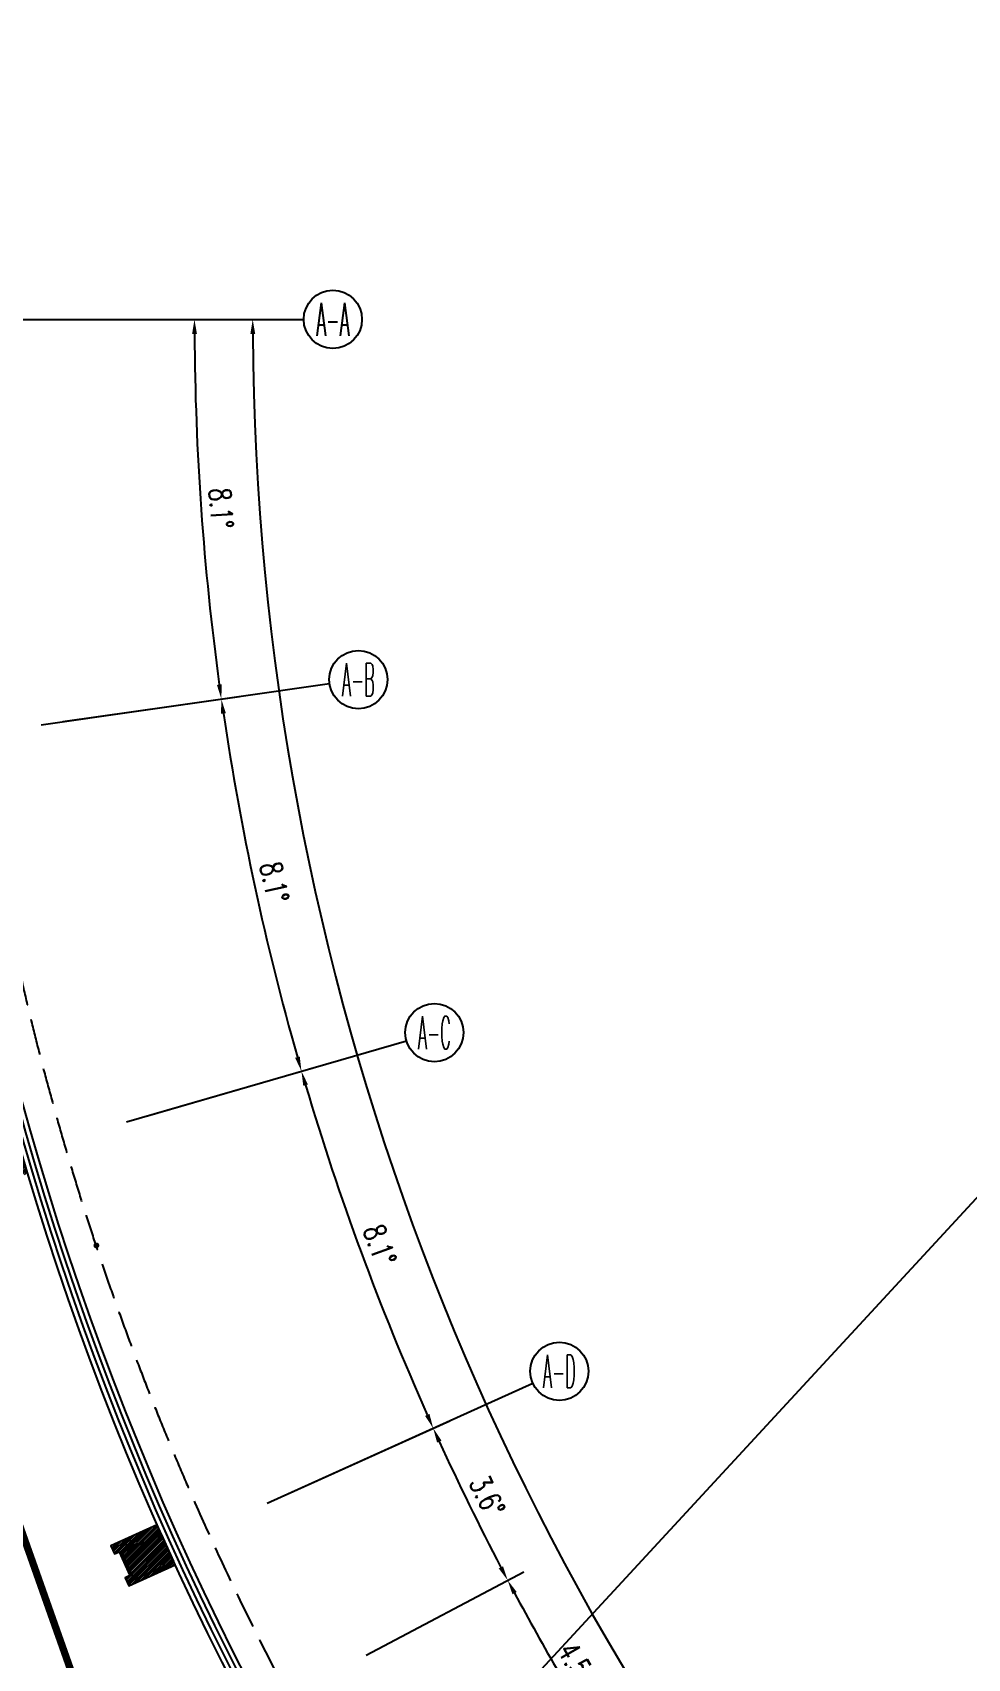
# Model space of a CAD drawing. Extents: x 13680 to 1640314, y -473492 to 65390.
# Drawn here: x 1362285 to 1375122, y -404783 to -382457 of the extents above; entities that cross this region are included whole.
import ezdxf
from ezdxf.enums import TextEntityAlignment as Align

# ---------------------------------------------------------------- set-up
doc = ezdxf.new("R2010")
doc.units = 0
doc.header["$LTSCALE"] = 1000
doc.header["$MEASUREMENT"] = 0
doc.linetypes.add('DASH', pattern=[0.35, 0.25, -0.1])
for name, color, linetype in [('0-桥架', 120, 'Continuous'), ('AXIS', 1, 'Continuous'), ('AXIS_TEXT', 7, 'Continuous'), ('COLUMN', 255, 'Continuous'), ('DIM_LEAD', 4, 'Continuous'), ('HATCH', 8, 'Continuous'), ('LINE', 123, 'Continuous'), ('PUB_HATCH', 8, 'Continuous'), ('VPIPE-雨水', 4, 'DASH'), ('WALL', 255, 'Continuous'), ('WINDOW', 2, 'Continuous'), ('WIRE-照明', 120, 'Continuous')]:
    doc.layers.add(name, color=color, linetype=linetype)
doc.styles.add('_HZTXT', font='txt.shx', dxfattribs={"width": 0.8, "bigfont": 'HZTXT.shx'})
doc.styles.add('_TCH_AXIS', font='COMPLEX', dxfattribs={"bigfont": 'GBCBIG'})
doc.styles.add('_TCH_DIM_T3', font='SIMPLEX', dxfattribs={"width": 0.705882, "bigfont": 'GBCBIG'})
doc.dimstyles.new('_TCH_ARROW&&100', dxfattribs={"dimtxt": 297.5, "dimasz": 200, "dimexe": 250, "dimexo": 300, "dimgap": 126.25, "dimtad": 1, "dimdec": 0, "dimzin": 0, "dimdsep": 46, "dimtxsty": '_TCH_DIM_T3', "dimcen": 0.09, "dimclrt": 7, "dimazin": 2, "dimtfac": 1, "dimtdec": 0, "dimtix": 1, "dimtmove": 2, "dimatfit": 3, "dimfxl": 1, "dimtolj": 1, "dimtzin": 0, "dimarcsym": 0})

# ---------------------------------------------------------------- blocks, each defined once
blk = doc.blocks.new('yg')
at = {"layer": 'VPIPE-雨水', "linetype": 'Continuous'}
blk.add_circle((403523, 282402), 50, dxfattribs=at)
blk = doc.blocks.new('*D424')
at = {"layer": 'AXIS', "color": 0, "lineweight": -2, "transparency": 16777216}
for p, q in [((1356877, -403645), (1353627, -403645)), ((1404792, -459746), (1404283, -462956))]:
    blk.add_line(p, q, dxfattribs=at)
blk.add_arc((1413677, -403645), 59800, 180.19165, 260.80826, dxfattribs=at)
at = {"layer": 'AXIS', "color": 0, "transparency": 16777216}
for points in [[(1353844, -403845), (1353911, -403845), (1353877, -403645)], [(1404130, -462645), (1404120, -462710), (1404322, -462709)]]:
    blk.add_solid(points, dxfattribs=at)
at = {"layer": 'Defpoints', "color": 0, "transparency": 16777216}
for p in [(1357177, -403645), (1413677, -403645), (1360395, -430794), (1404839, -459450)]:
    blk.add_point(p, dxfattribs=at)
at = {"layer": 'AXIS', "color": 7, "transparency": 16777216, "insert": (1368414, -442304), "char_height": 297.5, "attachment_point": 5, "rotation": 310.5, "style": '_TCH_DIM_T3'}
blk.add_mtext('\\A1;81°', dxfattribs=at)
blk = doc.blocks.new('*D425')
at = {"layer": 'AXIS', "color": 0, "lineweight": -2, "transparency": 16777216}
for p, q in [((1374477, -403645), (1376927, -403645)), ((1374868, -409169), (1377294, -408823))]:
    blk.add_line(p, q, dxfattribs=at)
blk.add_arc((1413677, -403645), 37000, 180.3097, 187.7902, dxfattribs=at)
at = {"layer": 'AXIS', "color": 0, "transparency": 16777216}
for points in [[(1376645, -403845), (1376711, -403845), (1376677, -403645)], [(1377052, -408656), (1376986, -408665), (1377046, -408859)]]:
    blk.add_solid(points, dxfattribs=at)
at = {"layer": 'Defpoints', "color": 0, "transparency": 16777216}
for p in [(1374177, -403645), (1413677, -403645), (1376718, -405388), (1374571, -409211)]:
    blk.add_point(p, dxfattribs=at)
at = {"layer": 'AXIS', "color": 7, "transparency": 16777216, "insert": (1377044, -406239), "char_height": 297.5, "attachment_point": 5, "rotation": 274.05, "style": '_TCH_DIM_T3'}
blk.add_mtext('\\A1;8.1°', dxfattribs=at)
blk = doc.blocks.new('*D426')
at = {"layer": 'AXIS', "color": 0, "lineweight": -2, "transparency": 16777216}
for p, q in [((1374868, -409169), (1377294, -408823)), ((1376034, -414582), (1378387, -413898))]:
    blk.add_line(p, q, dxfattribs=at)
blk.add_arc((1413677, -403645), 37000, 188.4096, 195.8903, dxfattribs=at)
at = {"layer": 'AXIS', "color": 0, "transparency": 16777216}
for points in [[(1377042, -409061), (1377108, -409052), (1377046, -408859)], [(1378123, -413767), (1378059, -413785), (1378146, -413968)]]:
    blk.add_solid(points, dxfattribs=at)
at = {"layer": 'Defpoints', "color": 0, "transparency": 16777216}
for p in [(1413677, -403645), (1374571, -409211), (1377333, -410578), (1375746, -414665)]:
    blk.add_point(p, dxfattribs=at)
at = {"layer": 'AXIS', "color": 7, "transparency": 16777216, "insert": (1377775, -411375), "char_height": 297.5, "attachment_point": 5, "rotation": 282.15, "style": '_TCH_DIM_T3'}
blk.add_mtext('\\A1;8.1°', dxfattribs=at)
blk = doc.blocks.new('*D427')
at = {"layer": 'AXIS', "color": 0, "lineweight": -2, "transparency": 16777216}
for p, q in [((1376034, -414582), (1378387, -413898)), ((1377950, -419777), (1380183, -418768))]:
    blk.add_line(p, q, dxfattribs=at)
blk.add_arc((1413677, -403645), 37000, 196.5097, 203.9903, dxfattribs=at)
at = {"layer": 'AXIS', "color": 0, "transparency": 16777216}
for points in [[(1378171, -414169), (1378235, -414151), (1378146, -413968)], [(1379904, -418675), (1379843, -418702), (1379955, -418871)]]:
    blk.add_solid(points, dxfattribs=at)
at = {"layer": 'Defpoints', "color": 0, "transparency": 16777216}
for p in [(1413677, -403645), (1375746, -414665), (1378672, -415630), (1377677, -419900)]:
    blk.add_point(p, dxfattribs=at)
at = {"layer": 'AXIS', "color": 7, "transparency": 16777216, "insert": (1379222, -416356), "char_height": 297.5, "attachment_point": 5, "rotation": 290.25, "style": '_TCH_DIM_T3'}
blk.add_mtext('\\A1;8.1°', dxfattribs=at)
blk = doc.blocks.new('*D428')
at = {"layer": 'AXIS', "color": 0, "lineweight": -2, "transparency": 16777216}
for p, q in [((1377950, -419777), (1380183, -418768)), ((1379034, -421988), (1381199, -420842))]:
    blk.add_line(p, q, dxfattribs=at)
blk.add_arc((1413677, -403645), 37000, 204.6097, 207.5906, dxfattribs=at)
at = {"layer": 'AXIS', "color": 0, "transparency": 16777216}
for points in [[(1380008, -419067), (1380069, -419040), (1379955, -418871)], [(1380914, -420766), (1380855, -420797), (1380978, -420959)]]:
    blk.add_solid(points, dxfattribs=at)
at = {"layer": 'Defpoints', "color": 0, "transparency": 16777216}
for p in [(1413677, -403645), (1380282, -419574), (1377677, -419900), (1378769, -422129)]:
    blk.add_point(p, dxfattribs=at)
at = {"layer": 'AXIS', "color": 7, "transparency": 16777216, "insert": (1380697, -419802), "char_height": 297.5, "attachment_point": 5, "rotation": 296.1001, "style": '_TCH_DIM_T3'}
blk.add_mtext('\\A1;3.6°', dxfattribs=at)
blk = doc.blocks.new('*D429')
at = {"layer": 'AXIS', "color": 0, "lineweight": -2, "transparency": 16777216}
for p, q in [((1379034, -421988), (1381199, -420842)), ((1380580, -424650), (1382648, -423337))]:
    blk.add_line(p, q, dxfattribs=at)
blk.add_arc((1413677, -403645), 37000, 208.21, 212.0903, dxfattribs=at)
at = {"layer": 'AXIS', "color": 0, "transparency": 16777216}
for points in [[(1381043, -421151), (1381102, -421120), (1380978, -420959)], [(1382359, -423284), (1382302, -423320), (1382437, -423471)]]:
    blk.add_solid(points, dxfattribs=at)
at = {"layer": 'Defpoints', "color": 0, "transparency": 16777216}
for p in [(1413677, -403645), (1381442, -421809), (1378769, -422129), (1380326, -424810)]:
    blk.add_point(p, dxfattribs=at)
at = {"layer": 'AXIS', "color": 7, "transparency": 16777216, "insert": (1381921, -422091), "char_height": 297.5, "attachment_point": 5, "rotation": 300.1501, "style": '_TCH_DIM_T3'}
blk.add_mtext('\\A1;4.5°', dxfattribs=at)
blk = doc.blocks.new('*D438')
at = {"layer": 'AXIS', "color": 0, "lineweight": -2, "transparency": 16777216}
for p, q in [((1374477, -403645), (1377727, -403645)), ((1407545, -442363), (1408053, -439153))]:
    blk.add_line(p, q, dxfattribs=at)
blk.add_arc((1413677, -403645), 36200, 180.3166, 260.6833, dxfattribs=at)
at = {"layer": 'AXIS', "color": 0, "transparency": 16777216}
for points in [[(1377445, -403845), (1377511, -403845), (1377477, -403645)], [(1407822, -439335), (1407812, -439401), (1408014, -439400)]]:
    blk.add_solid(points, dxfattribs=at)
at = {"layer": 'Defpoints', "color": 0, "transparency": 16777216}
for p in [(1374177, -403645), (1413677, -403645), (1381423, -420080), (1407498, -442659)]:
    blk.add_point(p, dxfattribs=at)
at = {"layer": 'AXIS', "color": 7, "transparency": 16777216, "insert": (1386360, -426977), "char_height": 297.5, "attachment_point": 5, "rotation": 310.5, "style": '_TCH_DIM_T3'}
blk.add_mtext('\\A1;81°', dxfattribs=at)
blk = doc.blocks.new('A$C58E3357E')
at = {"layer": 'WALL'}
h = blk.add_hatch(dxfattribs=at)
h.set_pattern_fill('ANSI31', color=8, scale=15)
h.set_pattern_definition([(45, (0, 0), (-16.83798, 16.83798), [])])
h.paths.add_polyline_path([(-33851, 35032), (-33935, 35626), (-34628, 35527), (-34611, 35409), (-34542, 35419), (-34491, 35062), (-34560, 35052), (-34544, 34933)])
h.paths.add_polyline_path([(-22302, 12080), (-22723, 12508), (-23222, 12016), (-23138, 11931), (-23088, 11980), (-22836, 11724), (-22886, 11674), (-22801, 11589)])
h.paths.add_polyline_path([(-26096, 16456), (-26452, 16939), (-27015, 16523), (-26944, 16426), (-26888, 16468), (-26674, 16179), (-26730, 16137), (-26659, 16040)])
h.paths.add_polyline_path([(-16012, 6927), (-15511, 6598), (-15895, 6013), (-15995, 6079), (-15957, 6137), (-16258, 6335), (-16296, 6276), (-16396, 6342)])
h.paths.add_polyline_path([(-5588, 1946), (-5014, 1770), (-5220, 1101), (-5335, 1136), (-5314, 1203), (-5658, 1309), (-5679, 1242), (-5793, 1277)])
h.paths.add_polyline_path([(-20633, 10502), (-20183, 10105), (-20646, 9580), (-20736, 9659), (-20690, 9712), (-20960, 9950), (-21006, 9897), (-21096, 9976)])
h.paths.add_polyline_path([(-11022, 4089), (-10479, 3834), (-10777, 3200), (-10885, 3252), (-10856, 3315), (-11181, 3468), (-11211, 3405), (-11320, 3456)])
h.paths.add_polyline_path([(-30560, 23957), (-30807, 24504), (-31445, 24216), (-31395, 24107), (-31331, 24136), (-31183, 23807), (-31247, 23779), (-31198, 23669)])
h.paths.add_polyline_path([(-27751, 18834), (-28073, 19341), (-28664, 18966), (-28600, 18865), (-28541, 18902), (-28348, 18598), (-28407, 18561), (-28342, 18459)])
h.paths.add_polyline_path([(-32583, 29330), (-32751, 29906), (-33423, 29711), (-33389, 29595), (-33322, 29615), (-33222, 29269), (-33289, 29250), (-33255, 29135)])
at = {"layer": 'WALL', "color": 2}
blk.add_lwpolyline([(-30560, 23957), (-30807, 24504), (-31445, 24216), (-31395, 24107), (-31331, 24136), (-31183, 23807), (-31247, 23779), (-31198, 23669), (-30560, 23957)], dxfattribs=at)
blk = doc.blocks.new('3FX')
at = {"layer": 'PUB_HATCH'}
blk.add_hatch(color=256, dxfattribs=at).paths.add_polyline_path([(1375844.9, -420945.9), (1376391.8, -420699), (1376227.2, -420334.4), (1375680.3, -420581.3)])
at = {"layer": 'AXIS'}
for p, q in [((1374177.3, -403645.3), (1378177.3, -403645.3)), ((1374571.4, -409210.9), (1378531.5, -408647.3)), ((1375745.7, -414665.5), (1379586.9, -413549.5)), ((1377676.9, -419900.1), (1381322.5, -418254))]:
    blk.add_line(p, q, dxfattribs=at)
for centre in [(1378577.3, -403645.3), (1378927.5, -408590.9), (1379971, -413437.9), (1381687, -418089.4)]:
    blk.add_circle(centre, 400, dxfattribs=at)
at = {"layer": 'COLUMN'}
for p, q in [((1376227.2, -420334.4), (1375680.3, -420581.3)), ((1376391.8, -420699), (1376227.2, -420334.4)), ((1375680.3, -420581.3), (1375844.9, -420945.9)), ((1375844.9, -420945.9), (1376391.8, -420699))]:
    blk.add_line(p, q, dxfattribs=at)
at = {"layer": 'DIM_LEAD', "const_width": 40}
blk.add_lwpolyline([(1375316.7, -416375.6, 1), (1375344.7, -416347, 1)], format="xyb", close=True, dxfattribs=at)
at = {"layer": 'LINE', "linetype": 'DASH', "ltscale": 2}
for radius, start, end in [(55400, 179.17262, 261.82632), (40400, 178.86539, 262.13356)]:
    blk.add_arc((1413677.3, -403645.3), radius, start, end, dxfattribs=at)
at = {"layer": 'WINDOW'}
for radius, start, end in [(40933, 179.62629, 261.37265), (40867, 179.53315, 261.46579), (40800, 179.43829, 261.56064), (41000, 179.72053, 261.27841)]:
    blk.add_arc((1413677.3, -403645.3), radius, start, end, dxfattribs=at)
at = {"layer": 'HATCH'}
blk.add_blockref('yg', (972264.6, -702863.5), dxfattribs=at)
blk.add_blockref('yg', (972264.6, -702863.5), dxfattribs=at)
at = {"layer": 'WINDOW', "linetype": 'ByBlock'}
blk.add_blockref('A$C58E3357E', (1406972.1, -444701.9), dxfattribs=at)
at = {"layer": 'AXIS_TEXT', "style": '_TCH_AXIS'}
for s, width, p, p2 in [('A-A', 0.323077, (1378351, -403871.6), (1378803.6, -403871.6)), ('A-B', 0.328125, (1378701.2, -408817.2), (1379153.8, -408817.2)), ('A-C', 0.33871, (1379744.7, -413664.2), (1380197.3, -413664.2)), ('A-D', 0.328125, (1381460.8, -418315.7), (1381913.3, -418315.7))]:
    blk.add_text(s, height=452.55, dxfattribs=dict(at, width=width)).set_placement(p, p2, align=Align.FIT)
at = {"layer": 'WALL', "color": 2, "style": '_HZTXT', "width": 0.8, "flags": 8}
blk.add_attdef('北', text='', height=500, rotation=8, dxfattribs=at).set_placement((1355810.2, -399276.5), align=Align.MIDDLE)
at = {"layer": 'AXIS'}
for base, p1, p2, picture, middle in [((1360395.1, -430793.9), (1357177.3, -403645.3), (1404838.7, -459449.7), '*D424', (1368414.1, -442303.7)), ((1376718.4, -405388.2), (1374177.3, -403645.3), (1374571.4, -409210.9), '*D425', (1377044, -406239.1)), ((1381422.9, -420079.8), (1374177.3, -403645.3), (1407498.1, -442659), '*D438', (1386359.7, -426976.7)), ((1377332.7, -410578.4), (1374571.4, -409210.9), (1375745.7, -414665.5), '*D426', (1377775, -411374.9)), ((1378672.2, -415630.3), (1375745.7, -414665.5), (1377676.9, -419900.1), '*D427', (1379222.2, -416356.5)), ((1380281.7, -419574.3), (1377676.9, -419900.1), (1378768.7, -422128.7), '*D428', (1380697.3, -419802.2)), ((1381442.5, -421808.9), (1378768.7, -422128.7), (1380326.4, -424810.5), '*D429', (1381920.8, -422091.1))]:
    dim = blk.add_angular_dim_3p(base=base, center=(1413677.3, -403645.3), p1=p1, p2=p2, dimstyle='_TCH_ARROW&&100', dxfattribs=at)
    dim.commit()
    dim.dimension.update_dxf_attribs({"geometry": picture, "text_midpoint": middle})

msp = doc.modelspace()

# ---------------------------------------------------------------- linework, layer by layer
at = {"layer": '0-桥架', "color": 120, "const_width": 100}
msp.add_lwpolyline([(1358746.931, -391060.12), (1360459.941, -398289.137), (1362881.428, -405145.902), (1368898.893, -414085.178), (1375165.781, -419849.106), (1381367.228, -424064.373), (1389639.047, -427485.607)], dxfattribs=at)
at = {"layer": 'WIRE-照明'}
msp.add_line((1363840.959, -410814.48), (1390016.454, -382457.261), dxfattribs=at)

# ---------------------------------------------------------------- block references
msp.add_blockref('3FX', (-12168.458, 17249.31))

doc.saveas('drawing.dxf')
